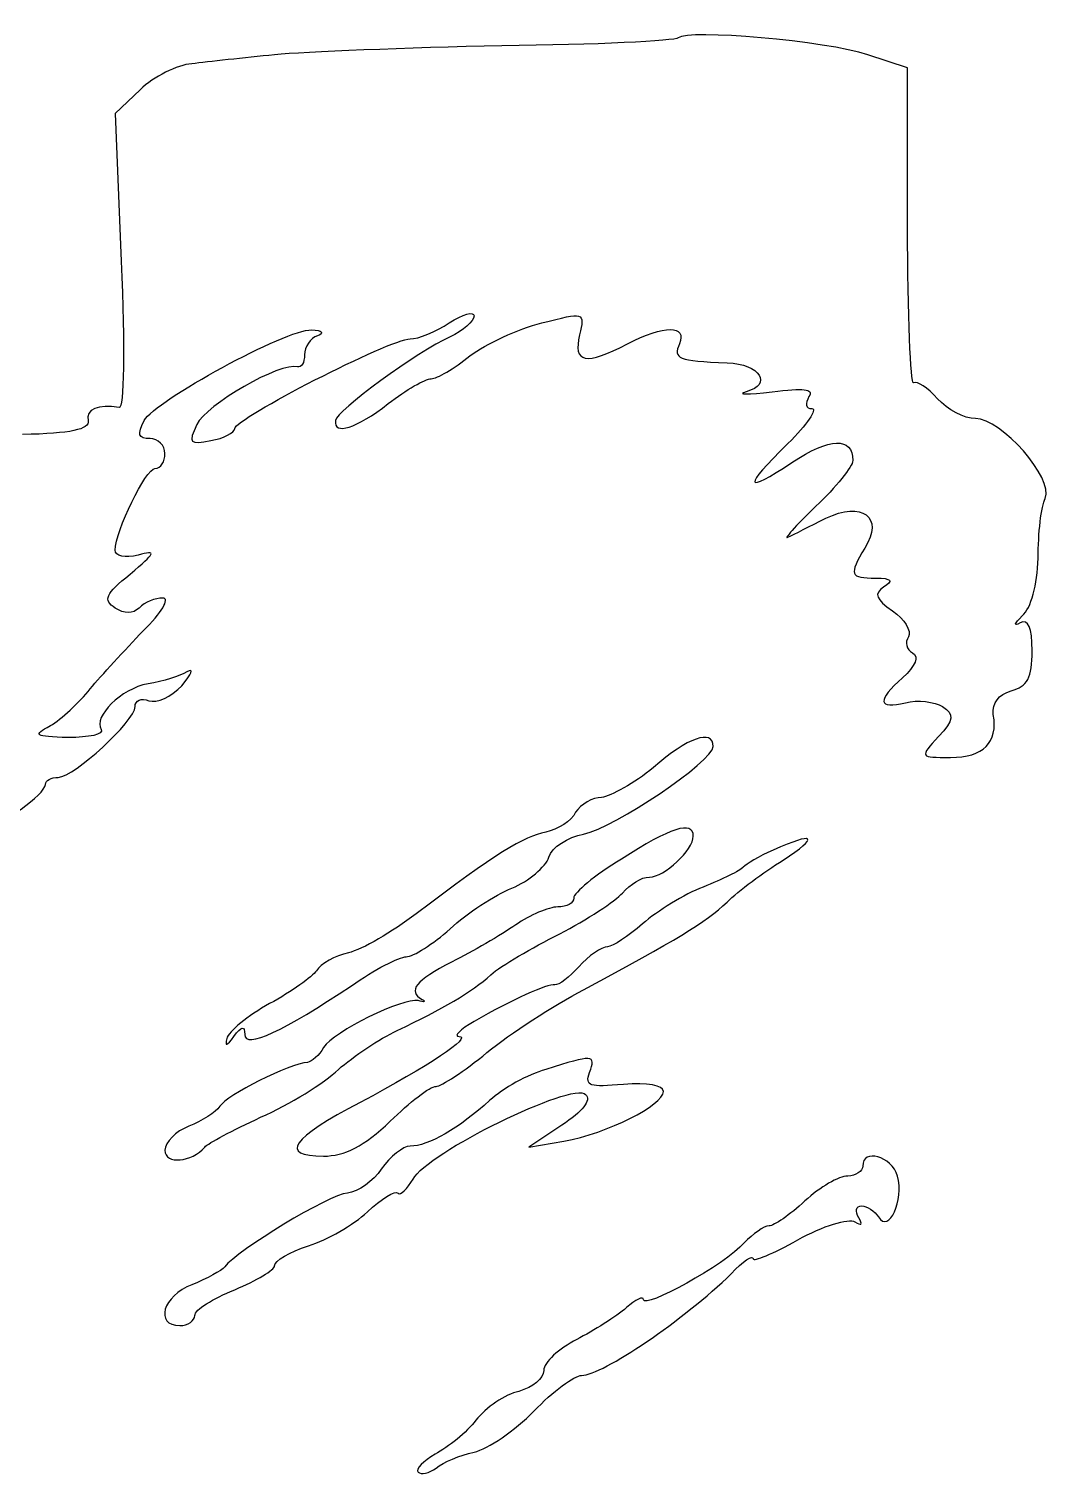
# Model space of a CAD drawing. Extents: x 0 to 69.4, y 0 to 30.3.
# Drawn here: x 58.08 to 59.865, y 12.568 to 15.087 of the extents above; entities that cross this region are included whole.
import ezdxf

# ---------------------------------------------------------------- set-up
doc = ezdxf.new("R2010")
doc.units = 0
doc.header["$MEASUREMENT"] = 0
doc.layers.get('0').update_dxf_attribs({"linetype": 'CONTINUOUS'})

msp = doc.modelspace()

# ---------------------------------------------------------------- linework, layer by layer
at = {"color": 0, "linetype": 'CONTINUOUS'}
for p, q in [((59.61, 15.0192), (59.5406, 15.0417)), ((59.61, 14.7414), (59.61, 15.0192)), ((58.2733, 14.981), (58.2299, 14.9393)), ((58.2299, 14.9393), (58.2403, 14.6824)), ((59.1674, 13.8005), (59.1674, 13.8005)), ((59.3757, 13.6564), (59.3757, 13.6564)), ((59.1118, 13.6408), (59.1118, 13.6408)), ((58.9799, 13.2745), (58.9799, 13.2745)), ((59.0076, 13.1773), (58.9504, 13.1391)), ((58.9504, 13.1391), (59.0111, 13.1495)), ((59.5318, 13.1061), (59.5318, 13.1061))]:
    msp.add_line(p, q, dxfattribs=at)
for points in [[(59.2107, 15.0713), (59.2056, 15.066), (59.0667, 15.059), (58.9035, 15.0574)], [(59.5406, 15.0417), (59.4694, 15.066), (59.2264, 15.0868), (59.2107, 15.0713)], [(58.5076, 15.0417), (58.4556, 15.0365), (58.3914, 15.0296), (58.3636, 15.0261)], [(58.9035, 15.0574), (58.7386, 15.0539), (58.5597, 15.0469), (58.5076, 15.0417)], [(58.3636, 15.0261), (58.3375, 15.0243), (58.2976, 15.0035), (58.2733, 14.981)], [(59.6204, 14.4706), (59.6151, 14.4671), (59.61, 14.5886), (59.61, 14.7414)], [(58.2403, 14.6824), (58.2472, 14.5296), (58.2456, 14.4254), (58.2368, 14.4272)], [(58.8115, 14.5747), (58.8358, 14.5903), (58.8549, 14.5956), (58.8549, 14.5868)], [(58.8549, 14.5868), (58.8549, 14.5782), (58.8358, 14.5608), (58.8132, 14.5504)], [(58.9729, 14.5747), (59.0476, 14.5938), (59.0476, 14.5938), (59.0389, 14.5539)], [(58.2803, 14.4046), (58.2993, 14.4393), (58.5285, 14.5643), (58.5719, 14.5625)], [(58.5719, 14.5625), (58.591, 14.5625), (58.5944, 14.5574), (58.5824, 14.5521)], [(58.7437, 14.5469), (58.7576, 14.5469), (58.7889, 14.559), (58.8115, 14.5747)], [(58.8479, 14.5174), (58.8757, 14.5382), (58.9312, 14.5643), (58.9729, 14.5747)], [(59.1222, 14.5382), (59.1864, 14.5713), (59.2264, 14.5713), (59.2125, 14.5382)], [(58.4382, 14.3907), (58.4382, 14.4081), (58.709, 14.5469), (58.7437, 14.5469)], [(58.5824, 14.5521), (58.5701, 14.5486), (58.5597, 14.5331), (58.5597, 14.5192)], [(58.8132, 14.5504), (58.7576, 14.5261), (58.6136, 14.4203), (58.6136, 14.4046)], [(59.0389, 14.5539), (59.0268, 14.5053), (59.0493, 14.5), (59.1222, 14.5382)], [(59.2125, 14.5382), (59.2021, 14.5122), (59.209, 14.5088), (59.2958, 14.5053)], [(58.5597, 14.5192), (58.5597, 14.5053), (58.5546, 14.4965), (58.5476, 14.4983)], [(58.7803, 14.4775), (58.7907, 14.4775), (58.8201, 14.4949), (58.8479, 14.5174)], [(58.5476, 14.4983), (58.5181, 14.5069), (58.3879, 14.4324), (58.3722, 14.3976)], [(59.2958, 14.5053), (59.3531, 14.5035), (59.3757, 14.4671), (59.3287, 14.4549)], [(58.7056, 14.4342), (58.7368, 14.4583), (58.7699, 14.4775), (58.7803, 14.4775)], [(59.3739, 14.4549), (59.4294, 14.4618), (59.4468, 14.4601), (59.4382, 14.4463)], [(59.6621, 14.4428), (59.6447, 14.4618), (59.6274, 14.474), (59.6204, 14.4706)], [(58.2368, 14.4272), (58.2004, 14.4342), (58.1778, 14.4238), (58.1831, 14.4046)], [(58.6136, 14.4046), (58.6101, 14.3786), (58.65, 14.3907), (58.7056, 14.4342)], [(59.3287, 14.4549), (59.3114, 14.4497), (59.3322, 14.4497), (59.3739, 14.4549)], [(59.4382, 14.4463), (59.4312, 14.4342), (59.4329, 14.4254), (59.4433, 14.4254)], [(59.7281, 14.4081), (59.7089, 14.4081), (59.6794, 14.4238), (59.6621, 14.4428)], [(59.4433, 14.4254), (59.4537, 14.4254), (59.4347, 14.3976), (59.4017, 14.3647)], [(59.8496, 14.2692), (59.8651, 14.3039), (59.7732, 14.4081), (59.7281, 14.4081)], [(58.1831, 14.4046), (58.1847, 14.389), (58.1535, 14.3821), (58.0685, 14.3803)], [(58.2907, 14.3733), (58.2699, 14.3733), (58.2681, 14.3803), (58.2803, 14.4046)], [(58.3722, 14.3976), (58.3567, 14.3647), (58.3601, 14.3629), (58.3965, 14.3699)], [(58.3965, 14.3699), (58.4192, 14.3733), (58.4382, 14.3838), (58.4382, 14.3907)], [(58.3167, 14.3474), (58.3167, 14.3613), (58.3046, 14.3733), (58.2907, 14.3733)], [(59.4017, 14.3647), (59.3218, 14.2865), (59.3253, 14.2761), (59.4086, 14.3317)], [(59.4086, 14.3317), (59.4746, 14.3751), (59.5146, 14.3768), (59.5146, 14.3351)], [(58.2993, 14.3213), (58.3097, 14.3213), (58.3167, 14.3335), (58.3167, 14.3474)], [(59.5146, 14.3351), (59.5146, 14.3247), (59.485, 14.2883), (59.4503, 14.2553)], [(58.2299, 14.1789), (58.2299, 14.2119), (58.2838, 14.3213), (58.2993, 14.3213)], [(59.4676, 14.2344), (59.5301, 14.2657), (59.57, 14.2363), (59.5353, 14.1824)], [(59.8374, 14.165), (59.8374, 14.2085), (59.8426, 14.2553), (59.8496, 14.2692)], [(59.4503, 14.2553), (59.4139, 14.2206), (59.3931, 14.1963), (59.4017, 14.2015)], [(59.4017, 14.2015), (59.4121, 14.2067), (59.4399, 14.2206), (59.4676, 14.2344)], [(59.5353, 14.1824), (59.5076, 14.1356), (59.5093, 14.1303), (59.5544, 14.1303)], [(58.2699, 14.1703), (58.2472, 14.165), (58.2299, 14.1685), (58.2299, 14.1789)], [(58.256, 14.1372), (58.3011, 14.1754), (58.3028, 14.1789), (58.2699, 14.1703)], [(59.8096, 14.0643), (59.8253, 14.0782), (59.8357, 14.1182), (59.8374, 14.165)], [(58.2299, 14.0782), (58.209, 14.0921), (58.2125, 14.1025), (58.256, 14.1372)], [(59.5683, 14.1147), (59.551, 14.1025), (59.5544, 14.0939), (59.5839, 14.0731)], [(59.5544, 14.1303), (59.5822, 14.1303), (59.5857, 14.1251), (59.5683, 14.1147)], [(58.3132, 14.0956), (58.2993, 14.0956), (58.2819, 14.0886), (58.2715, 14.0782)], [(58.2785, 14.0383), (58.3115, 14.0696), (58.3254, 14.0956), (58.3132, 14.0956)], [(58.2715, 14.0782), (58.2611, 14.0678), (58.2456, 14.0678), (58.2299, 14.0782)], [(59.5839, 14.0731), (59.6047, 14.0592), (59.6169, 14.0383), (59.6117, 14.0279)], [(59.8061, 14.0522), (59.794, 14.0453), (59.7957, 14.0504), (59.8096, 14.0643)], [(59.8269, 14.0036), (59.8269, 14.0453), (59.82, 14.0592), (59.8061, 14.0522)], [(58.1865, 13.9376), (58.2056, 13.9603), (58.2472, 14.0053), (58.2785, 14.0383)], [(59.6117, 14.0279), (59.6047, 14.0192), (59.6082, 14.0053), (59.6186, 14.0001)], [(59.6186, 14.0001), (59.6308, 13.9932), (59.6239, 13.9775), (59.6013, 13.9568)], [(59.7906, 13.9342), (59.8183, 13.9411), (59.8269, 13.9568), (59.8269, 14.0036)], [(58.3549, 13.9671), (58.3428, 13.9603), (58.3132, 13.9499), (58.2872, 13.9464)], [(58.3463, 13.9429), (58.3636, 13.9638), (58.3671, 13.974), (58.3549, 13.9671)], [(59.6013, 13.9568), (59.5561, 13.9168), (59.5579, 13.9013), (59.6065, 13.9133)], [(58.1171, 13.8734), (58.1361, 13.8838), (58.1674, 13.9133), (58.1865, 13.9376)], [(58.2872, 13.9464), (58.2403, 13.9376), (58.1917, 13.889), (58.2056, 13.8665)], [(58.2889, 13.9168), (58.3028, 13.9117), (58.3271, 13.9238), (58.3463, 13.9429)], [(59.7593, 13.8925), (59.7575, 13.9133), (59.7679, 13.9272), (59.7906, 13.9342)], [(58.131, 13.7832), (58.1588, 13.7849), (58.2646, 13.8804), (58.2646, 13.9064)], [(58.2646, 13.9064), (58.2646, 13.9168), (58.275, 13.9221), (58.2889, 13.9168)], [(59.6065, 13.9133), (59.6274, 13.9186), (59.6568, 13.9151), (59.6707, 13.9064)], [(59.6707, 13.9064), (59.6915, 13.8925), (59.6915, 13.8838), (59.6638, 13.8543)], [(59.6846, 13.8179), (59.7419, 13.8179), (59.7679, 13.8439), (59.7593, 13.8925)], [(58.1483, 13.8526), (58.0893, 13.8543), (58.0858, 13.8561), (58.1171, 13.8734)], [(58.2056, 13.8665), (58.2108, 13.8578), (58.1847, 13.8526), (58.1483, 13.8526)], [(59.2715, 13.837), (59.2715, 13.8682), (59.2264, 13.8526), (59.1674, 13.8005)], [(59.6638, 13.8543), (59.6308, 13.8179), (59.6308, 13.8179), (59.6846, 13.8179)], [(59.0458, 13.6842), (59.0996, 13.6963), (59.2715, 13.8109), (59.2715, 13.837)], [(58.1085, 13.771), (58.1085, 13.7779), (58.1187, 13.7832), (58.131, 13.7832)], [(59.1674, 13.8005), (59.1343, 13.7727), (59.0926, 13.7502), (59.0771, 13.7484)], [(57.9886, 13.6877), (58.0372, 13.7033), (58.1067, 13.7519), (58.1085, 13.771)], [(59.0771, 13.7484), (59.0614, 13.7484), (59.0407, 13.7363), (59.0319, 13.7224)], [(59.0319, 13.7224), (59.025, 13.7068), (59.0007, 13.6929), (58.9799, 13.6877)], [(59.2368, 13.6807), (59.2368, 13.7085), (59.1968, 13.6963), (59.1118, 13.6408)], [(58.9799, 13.6877), (58.9417, 13.6807), (58.8931, 13.6512), (58.7542, 13.5453)], [(58.9851, 13.6443), (58.9903, 13.6616), (59.0181, 13.679), (59.0458, 13.6842)], [(59.1604, 13.6095), (59.1864, 13.6095), (59.2368, 13.6564), (59.2368, 13.6807)], [(59.3931, 13.6391), (59.4572, 13.6807), (59.4486, 13.6894), (59.3757, 13.6564)], [(59.3757, 13.6564), (59.3514, 13.646), (59.3287, 13.6321), (59.3236, 13.6269)], [(58.9208, 13.5904), (58.9504, 13.6026), (58.9799, 13.6269), (58.9851, 13.6443)], [(59.1118, 13.6408), (59.0649, 13.613), (59.0285, 13.5818), (59.0285, 13.5731)], [(59.3236, 13.6269), (59.3183, 13.62), (59.2871, 13.6061), (59.2542, 13.5922)], [(59.2958, 13.5661), (59.3149, 13.5852), (59.36, 13.6182), (59.3931, 13.6391)], [(59.1135, 13.5818), (59.1274, 13.5974), (59.1465, 13.6095), (59.1604, 13.6095)], [(58.8132, 13.5193), (58.8428, 13.547), (58.8914, 13.5783), (58.9208, 13.5904)], [(59.0042, 13.5106), (59.0511, 13.5349), (59.1014, 13.5679), (59.1135, 13.5818)], [(59.2542, 13.5922), (59.2211, 13.58), (59.1743, 13.5505), (59.1482, 13.5279)], [(59.0007, 13.5575), (58.9851, 13.5575), (58.9521, 13.5436), (58.9278, 13.5262)], [(59.0285, 13.5731), (59.0285, 13.5644), (59.0164, 13.5575), (59.0007, 13.5575)], [(59.0458, 13.4134), (59.2072, 13.5002), (59.2576, 13.5297), (59.2958, 13.5661)], [(58.7542, 13.5453), (58.7125, 13.5141), (58.6604, 13.4829), (58.6361, 13.4777)], [(58.9278, 13.5262), (58.9018, 13.5088), (58.8514, 13.4794), (58.8167, 13.462)], [(59.1482, 13.5279), (59.1239, 13.5071), (59.0961, 13.4881), (59.0875, 13.4881)], [(58.7368, 13.4707), (58.749, 13.4707), (58.7838, 13.4932), (58.8132, 13.5193)], [(58.8844, 13.4395), (58.9018, 13.4551), (58.9556, 13.4863), (59.0042, 13.5106)], [(58.6361, 13.4777), (58.6136, 13.4724), (58.5875, 13.4586), (58.5806, 13.4464)], [(59.0875, 13.4881), (59.0771, 13.4881), (59.0546, 13.4724), (59.0372, 13.4533)], [(58.6414, 13.4204), (58.6812, 13.4481), (58.7247, 13.4707), (58.7368, 13.4707)], [(58.8167, 13.462), (58.7525, 13.429), (58.7386, 13.4117), (58.7646, 13.3961)], [(59.0372, 13.4533), (59.0215, 13.436), (59.0025, 13.4204), (58.9956, 13.4221)], [(58.5806, 13.4464), (58.5736, 13.436), (58.5372, 13.4099), (58.499, 13.3891)], [(58.7213, 13.3422), (58.8011, 13.3804), (58.8497, 13.4082), (58.8844, 13.4395)], [(58.4556, 13.3353), (58.4556, 13.3092), (58.525, 13.3422), (58.6414, 13.4204)], [(58.9956, 13.4221), (58.9833, 13.4238), (58.9208, 13.3961), (58.8549, 13.3579)], [(58.8775, 13.304), (58.9174, 13.337), (58.9937, 13.3856), (59.0458, 13.4134)], [(58.499, 13.3891), (58.4608, 13.3683), (58.4278, 13.3405), (58.4243, 13.3283)], [(58.7576, 13.3943), (58.7317, 13.3995), (58.6101, 13.3405), (58.5928, 13.3127)], [(58.7646, 13.3961), (58.7715, 13.3926), (58.7681, 13.3908), (58.7576, 13.3943)], [(58.4365, 13.3318), (58.4504, 13.3509), (58.4556, 13.3509), (58.4556, 13.3353)], [(58.8549, 13.3579), (58.8306, 13.344), (58.8185, 13.3318), (58.8289, 13.3318)], [(58.4243, 13.3283), (58.4208, 13.3145), (58.4243, 13.3145), (58.4365, 13.3318)], [(58.6187, 13.2745), (58.6449, 13.2971), (58.69, 13.3283), (58.7213, 13.3422)], [(58.8289, 13.3318), (58.8532, 13.3318), (58.775, 13.2797), (58.6569, 13.2172)], [(58.5928, 13.3127), (58.5858, 13.2988), (58.5719, 13.2884), (58.565, 13.2867)], [(58.7889, 13.245), (58.7976, 13.245), (58.8375, 13.2711), (58.8775, 13.304)], [(59.0562, 13.2693), (59.0683, 13.3006), (59.0614, 13.3006), (58.9799, 13.2745)], [(58.565, 13.2867), (58.5338, 13.2849), (58.4243, 13.2294), (58.4122, 13.2103)], [(58.4833, 13.1912), (58.5338, 13.2138), (58.5944, 13.2502), (58.6187, 13.2745)], [(58.9799, 13.2745), (58.9486, 13.2658), (58.9053, 13.2415), (58.8826, 13.2207)], [(58.749, 13.0836), (58.7715, 13.1287), (59.0268, 13.2537), (59.0493, 13.2311)], [(59.1153, 13.2485), (59.0562, 13.2433), (59.0476, 13.245), (59.0562, 13.2693)], [(59.1847, 13.2363), (59.1847, 13.2467), (59.1569, 13.252), (59.1153, 13.2485)], [(58.709, 13.1842), (58.7421, 13.2172), (58.7785, 13.245), (58.7889, 13.245)], [(59.0493, 13.2311), (59.0597, 13.2207), (59.0442, 13.2016), (59.0076, 13.1773)], [(59.0111, 13.1495), (59.0875, 13.1634), (59.1847, 13.212), (59.1847, 13.2363)], [(58.4122, 13.2103), (58.4053, 13.1999), (58.381, 13.1842), (58.3583, 13.1756)], [(58.6569, 13.2172), (58.5372, 13.1547), (58.5146, 13.1235), (58.5928, 13.1235)], [(58.8826, 13.2207), (58.8289, 13.1721), (58.775, 13.1408), (58.7437, 13.1408)], [(58.3583, 13.1756), (58.3358, 13.1669), (58.3167, 13.1478), (58.3167, 13.1339)], [(58.3861, 13.1391), (58.3914, 13.1461), (58.4347, 13.1686), (58.4833, 13.1912)], [(58.5928, 13.1235), (58.6292, 13.1235), (58.6639, 13.1408), (58.709, 13.1842)], [(58.3167, 13.1339), (58.3167, 13.1079), (58.3636, 13.1131), (58.3861, 13.1391)], [(58.7437, 13.1408), (58.7317, 13.1408), (58.709, 13.1235), (58.6935, 13.1009)], [(59.5926, 13.0888), (59.5822, 13.1235), (59.5318, 13.1374), (59.5318, 13.1061)], [(58.6935, 13.1009), (58.6796, 13.0801), (58.6535, 13.061), (58.6344, 13.0592)], [(59.5318, 13.1061), (59.5318, 13.0974), (59.5197, 13.0888), (59.5058, 13.0888)], [(58.7229, 13.0592), (58.7264, 13.054), (58.7386, 13.0662), (58.749, 13.0836)], [(59.5058, 13.0888), (59.4903, 13.0888), (59.4572, 13.0697), (59.4312, 13.0454)], [(59.5596, 13.0176), (59.5769, 12.9881), (59.6047, 13.0471), (59.5926, 13.0888)], [(58.6344, 13.0592), (58.6032, 13.0575), (58.4417, 12.9586), (58.4208, 12.9308)], [(58.6692, 13.0263), (58.6935, 13.0488), (58.7178, 13.0645), (58.7229, 13.0592)], [(58.5667, 12.9673), (58.5997, 12.9777), (58.6449, 13.0038), (58.6692, 13.0263)], [(59.4312, 13.0454), (59.4051, 13.0211), (59.3774, 13.002), (59.3687, 13.002)], [(59.525, 13.0159), (59.5181, 13.028), (59.5197, 13.0367), (59.5301, 13.0367)], [(59.5301, 13.0367), (59.5388, 13.0367), (59.5526, 13.028), (59.5596, 13.0176)], [(59.3687, 13.002), (59.36, 13.002), (59.341, 12.9881), (59.3253, 12.9725)], [(59.419, 12.9777), (59.4625, 13.002), (59.5076, 13.0159), (59.5181, 13.009)], [(59.5181, 13.009), (59.5301, 13.002), (59.5318, 13.0038), (59.525, 13.0159)], [(59.3253, 12.9725), (59.2924, 12.9343), (59.15, 12.8562), (59.15, 12.8735)], [(59.341, 12.9447), (59.341, 12.9395), (59.3757, 12.9534), (59.419, 12.9777)], [(58.5076, 12.9326), (58.5076, 12.9413), (58.5338, 12.9569), (58.5667, 12.9673)], [(59.3028, 12.9187), (59.3236, 12.9413), (59.341, 12.9517), (59.341, 12.9447)], [(58.4208, 12.9308), (58.4157, 12.9239), (58.3896, 12.91), (58.3636, 12.8996)], [(58.4382, 12.8909), (58.4764, 12.9065), (58.5076, 12.9256), (58.5076, 12.9326)], [(58.3636, 12.8996), (58.3132, 12.8805), (58.2976, 12.8284), (58.3428, 12.8284)], [(59.0424, 12.7416), (59.0787, 12.7416), (59.2211, 12.8388), (59.3028, 12.9187)], [(58.3687, 12.8458), (58.3687, 12.8562), (58.4, 12.8753), (58.4382, 12.8909)], [(59.15, 12.8735), (59.15, 12.8805), (59.1361, 12.8735), (59.1204, 12.8597)], [(59.1204, 12.8597), (59.1031, 12.844), (59.0632, 12.8197), (59.0338, 12.8041)], [(58.3428, 12.8284), (58.3567, 12.8284), (58.3687, 12.8371), (58.3687, 12.8458)], [(59.0338, 12.8041), (59.0025, 12.7885), (58.9764, 12.7642), (58.9764, 12.7503)], [(58.9764, 12.7503), (58.9764, 12.7364), (58.9574, 12.7208), (58.9331, 12.7138)], [(58.959, 12.6791), (58.9921, 12.7138), (59.0303, 12.7416), (59.0424, 12.7416)], [(58.9331, 12.7138), (58.9088, 12.7086), (58.8757, 12.686), (58.8583, 12.6635)], [(58.8549, 12.6079), (58.8792, 12.6131), (58.9261, 12.6461), (58.959, 12.6791)], [(58.8583, 12.6635), (58.8428, 12.6426), (58.8097, 12.6166), (58.7872, 12.6044)], [(58.7872, 12.6044), (58.7664, 12.5923), (58.7525, 12.5784), (58.7576, 12.5732)], [(58.7889, 12.5801), (58.8011, 12.5906), (58.8306, 12.6027), (58.8549, 12.6079)], [(58.7576, 12.5732), (58.7629, 12.568), (58.7768, 12.5715), (58.7889, 12.5801)]]:
    msp.add_open_spline(points, degree=3, dxfattribs=at)

doc.saveas('drawing.dxf')
